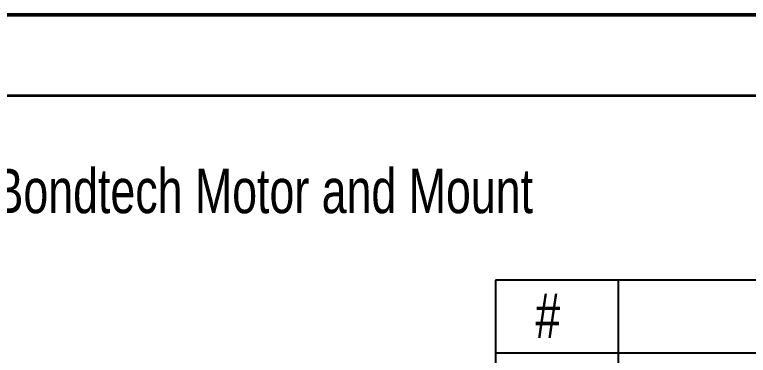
# Model space of a CAD drawing. Header units: millimetres. Extents: x 0 to 279, y 0 to 216.
# Drawn here: x 63.8 to 121.4, y 189.2 to 215.9 of the extents above; entities that cross this region are included whole.
import ezdxf

# ---------------------------------------------------------------- set-up
doc = ezdxf.new("R2010")
doc.units = ezdxf.units.MM
doc.layers.add('PAGE_BORDER', color=7, linetype='Continuous')
doc.layers.add('TITLE_BLOCK_BORDER', color=7, linetype='Continuous')
doc.styles.add('SLDTEXTSTYLE0', font='TXT', dxfattribs={"width": 0.75})

# ---------------------------------------------------------------- blocks, each defined once
blk = doc.blocks.new('SW_TABLEANNOTATION_20')
at = {"layer": 'TITLE_BLOCK_BORDER', "color": 0}
for p, q in [((0, 0), (0, -27.623)), ((70.73, 0), (0, 0)), ((9.635, 0), (9.635, -5.716)), ((0, -5.716), (70.73, -5.716)), ((9.635, -5.716), (9.635, -27.623))]:
    blk.add_line(p, q, dxfattribs=at)
at = {"layer": 'TITLE_BLOCK_BORDER', "color": 0, "insert": (3.138, -1.046), "char_height": 3.5, "attachment_point": 1, "style": 'SLDTEXTSTYLE0'}
blk.add_mtext('#', dxfattribs=at)

msp = doc.modelspace()

# ---------------------------------------------------------------- linework, layer by layer
at = {"color": 7, "linetype": 'Continuous', "lineweight": 50}
msp.add_line((0, 215.9), (279.4, 215.9), dxfattribs=at)
at = {"layer": 'PAGE_BORDER', "lineweight": 35}
msp.add_line((6.35, 209.55), (273.05, 209.55), dxfattribs=at)

# ---------------------------------------------------------------- block references
at = {"layer": 'TITLE_BLOCK_BORDER'}
msp.add_blockref('SW_TABLEANNOTATION_20', (101.566, 195.063), dxfattribs=at)

# ---------------------------------------------------------------- texts
at = {"layer": 'TITLE_BLOCK_BORDER', "insert": (11.649, 203.822), "char_height": 3.5, "attachment_point": 1, "style": 'SLDTEXTSTYLE0'}
msp.add_mtext('Qty:1 -Bondtech BMG Extruder, Bondtech Motor and Mount', dxfattribs=at)

doc.saveas('drawing.dxf')
